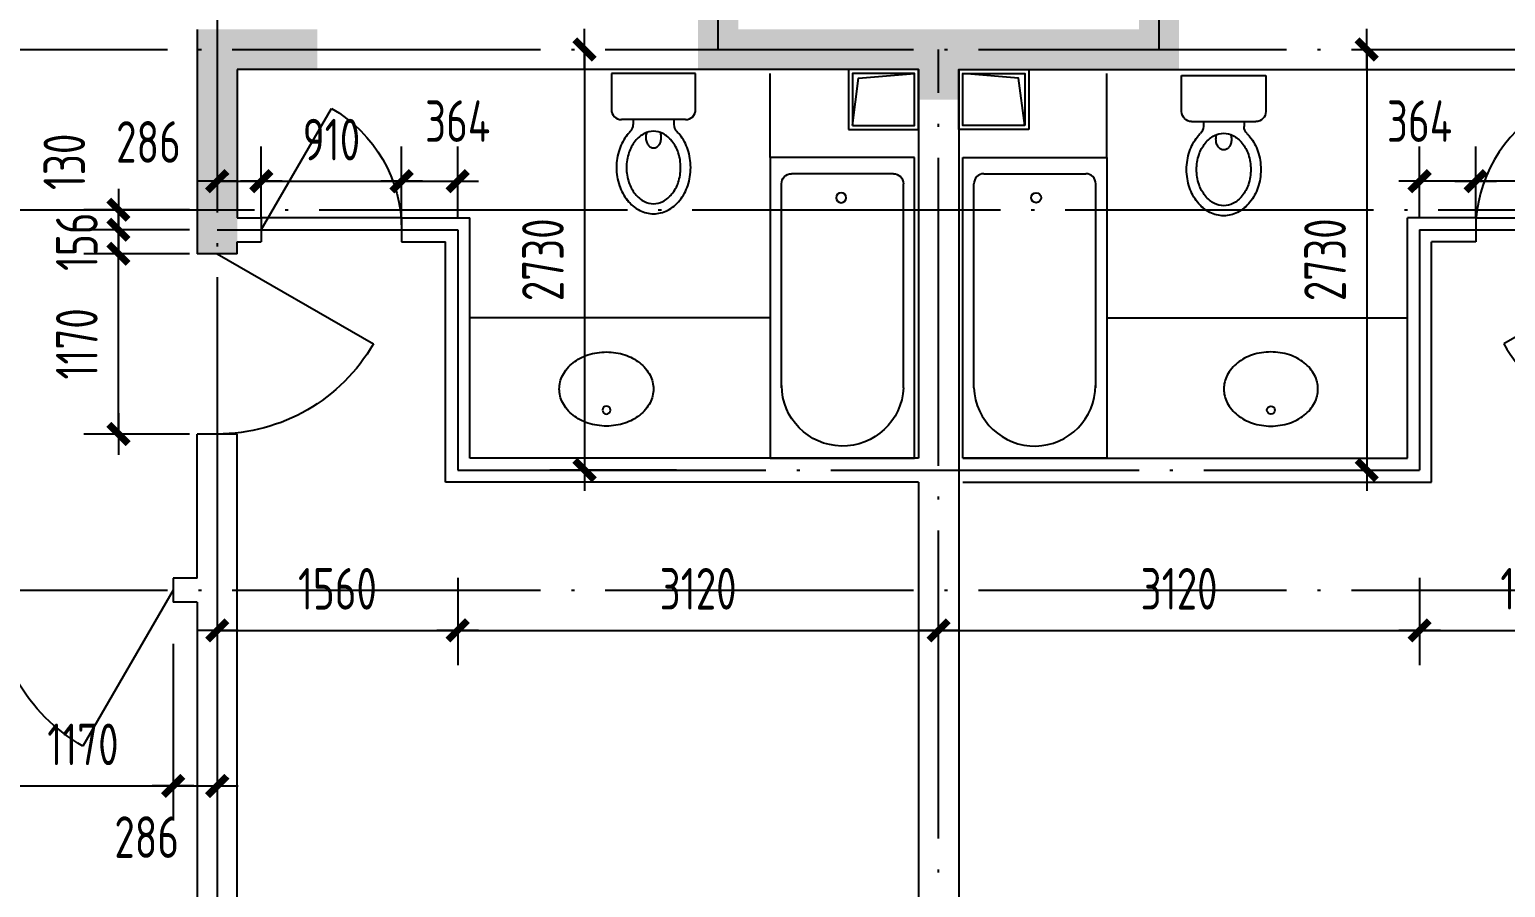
# Model space of a CAD drawing. Extents: x -726032 to 135930, y -151624 to 587044.
# Drawn here: x -564015 to -554440, y 553499 to 559069 of the extents above; entities that cross this region are included whole.
import ezdxf
from ezdxf.enums import TextEntityAlignment as Align

# ---------------------------------------------------------------- set-up
doc = ezdxf.new("R2010")
doc.units = 0
doc.header["$LTSCALE"] = 1000
doc.header["$MEASUREMENT"] = 0
doc.linetypes.add('DOTE', pattern=[2.42, 2, -0.2, 0.02, -0.2])
doc.layers.get('0').update_dxf_attribs({"linetype": 'CONTINUOUS'})
doc.layers.get('DEFPOINTS').update_dxf_attribs({"color": 1, "linetype": 'CONTINUOUS'})
for name, color, linetype in [('COLUMN', 170, 'CONTINUOUS'), ('DOTE', 8, 'DOTE'), ('GROUND', 45, 'CONTINUOUS'), ('LVTRY', 6, 'CONTINUOUS'), ('PUB_DIM', 245, 'CONTINUOUS'), ('WALL', 255, 'CONTINUOUS'), ('WINDOW', 155, 'CONTINUOUS'), ('WINDOW_TEXT', 7, 'CONTINUOUS')]:
    doc.layers.add(name, color=color, linetype=linetype)
doc.styles.add('DIM_FONT', font='isocp.shx', dxfattribs={"width": 0.8})
doc.styles.add('SIMPLEX', font='SIMPLEX.SHX')
doc.dimstyles.new('DIMA', dxfattribs={"dimtxt": 300, "dimasz": 1, "dimexe": 250, "dimexo": 300, "dimgap": 150, "dimtad": 1, "dimdec": 0, "dimzin": 0, "dimdsep": 46, "dimtxsty": 'DIM_FONT', "dimcen": 0.09, "dimse1": 1, "dimclrt": 142, "dimadec": 0, "dimazin": 0, "dimtfac": 1, "dimtdec": 0, "dimtix": 1, "dimtmove": 2, "dimatfit": 3, "dimfxl": 1, "dimtolj": 1, "dimtzin": 0, "dimarcsym": 0})
doc.dimstyles.new('DIMB', dxfattribs={"dimtxt": 300, "dimasz": 1, "dimexe": 250, "dimexo": 300, "dimgap": 150, "dimtad": 1, "dimdec": 0, "dimzin": 0, "dimdsep": 46, "dimtxsty": 'DIM_FONT', "dimcen": 0.09, "dimse2": 1, "dimclrt": 142, "dimadec": 0, "dimazin": 0, "dimtfac": 1, "dimtdec": 0, "dimtix": 1, "dimtmove": 2, "dimatfit": 3, "dimfxl": 1, "dimtolj": 1, "dimtzin": 0, "dimarcsym": 0})
doc.dimstyles.new('DIMN', dxfattribs={"dimtxt": 300, "dimasz": 1, "dimexe": 250, "dimexo": 300, "dimgap": 150, "dimtad": 1, "dimdec": 0, "dimzin": 0, "dimdsep": 46, "dimtxsty": 'DIM_FONT', "dimcen": 0.09, "dimclrt": 142, "dimadec": 0, "dimazin": 0, "dimtfac": 1, "dimtdec": 0, "dimtix": 1, "dimtmove": 2, "dimatfit": 3, "dimfxl": 1, "dimtolj": 1, "dimtzin": 0, "dimarcsym": 0})

# ---------------------------------------------------------------- blocks, each defined once
blk = doc.blocks.new('_DIMX')
blk.add_line((-150, 0), (150, 0))
at = {"const_width": 50}
blk.add_lwpolyline([(-70, -70), (70, 70)], dxfattribs=at)
blk = doc.blocks.new('*D496')
at = {"layer": 'DEFPOINTS', "color": 0, "transparency": 16777216}
for p in [(-553436.9, 556039.3), (-554996.9, 555779.3), (-553436.9, 555168.6)]:
    blk.add_point(p, dxfattribs=at)
at = {"layer": 'PUB_DIM', "color": 0, "lineweight": -2, "transparency": 16777216}
for p, q in [((-553436.9, 555769.3), (-553436.9, 554943.6)), ((-554996.9, 555509.3), (-554996.9, 554943.6)), ((-554996, 555168.6), (-553437.8, 555168.6))]:
    blk.add_line(p, q, dxfattribs=at)
at = {"layer": 'PUB_DIM', "color": 0, "lineweight": -2, "transparency": 16777216, "xscale": 0.9, "yscale": 0.9, "zscale": 0.9, "rotation": 180}
blk.add_blockref('_DIMX', (-554996.9, 555168.6), dxfattribs=at)
at = {"layer": 'PUB_DIM', "color": 0, "lineweight": -2, "transparency": 16777216, "xscale": 0.9, "yscale": 0.9, "zscale": 0.9}
blk.add_blockref('_DIMX', (-553436.9, 555168.6), dxfattribs=at)
at = {"layer": 'PUB_DIM', "color": 142, "transparency": 16777216, "insert": (-554216.9, 555438.6), "char_height": 270, "attachment_point": 5, "style": 'DIM_FONT'}
blk.add_mtext('\\A1;1560', dxfattribs=at)
blk = doc.blocks.new('*D1730')
at = {"layer": 'DEFPOINTS', "color": 0, "transparency": 16777216}
for p in [(-554632.9, 558084.7), (-554632.9, 557573.8), (-553722.9, 557573.8)]:
    blk.add_point(p, dxfattribs=at)
at = {"layer": 'PUB_DIM', "color": 0, "lineweight": -2, "transparency": 16777216}
for p, q in [((-554632.9, 557843.8), (-554632.9, 558309.7)), ((-553723.8, 558084.7), (-554632, 558084.7))]:
    blk.add_line(p, q, dxfattribs=at)
at = {"layer": 'PUB_DIM', "color": 0, "lineweight": -2, "transparency": 16777216, "xscale": 0.9, "yscale": 0.9, "zscale": 0.9, "rotation": 180}
blk.add_blockref('_DIMX', (-554632.9, 558084.7), dxfattribs=at)
at = {"layer": 'PUB_DIM', "color": 0, "lineweight": -2, "transparency": 16777216, "xscale": 0.9, "yscale": 0.9, "zscale": 0.9}
blk.add_blockref('_DIMX', (-553722.9, 558084.7), dxfattribs=at)
at = {"layer": 'PUB_DIM', "color": 142, "transparency": 16777216, "insert": (-554177.9, 558354.7), "char_height": 270, "attachment_point": 5, "style": 'DIM_FONT'}
blk.add_mtext('\\A1;910', dxfattribs=at)
blk = doc.blocks.new('*D1731')
at = {"layer": 'DEFPOINTS', "color": 0, "transparency": 16777216}
for p in [(-554996.9, 558084.7), (-554996.9, 557573.8), (-554632.9, 557573.8)]:
    blk.add_point(p, dxfattribs=at)
at = {"layer": 'PUB_DIM', "color": 0, "lineweight": -2, "transparency": 16777216}
for p, q in [((-554996.9, 557843.8), (-554996.9, 558309.7)), ((-554633.8, 558084.7), (-554996, 558084.7))]:
    blk.add_line(p, q, dxfattribs=at)
at = {"layer": 'PUB_DIM', "color": 0, "lineweight": -2, "transparency": 16777216, "xscale": 0.9, "yscale": 0.9, "zscale": 0.9, "rotation": 180}
blk.add_blockref('_DIMX', (-554996.9, 558084.7), dxfattribs=at)
at = {"layer": 'PUB_DIM', "color": 0, "lineweight": -2, "transparency": 16777216, "xscale": 0.9, "yscale": 0.9, "zscale": 0.9}
blk.add_blockref('_DIMX', (-554632.9, 558084.7), dxfattribs=at)
at = {"layer": 'PUB_DIM', "color": 142, "transparency": 16777216, "insert": (-554996.9, 558474.7), "char_height": 270, "attachment_point": 5, "style": 'DIM_FONT'}
blk.add_mtext('\\A1;364', dxfattribs=at)
blk = doc.blocks.new('_DBLK')
blk.add_line((-0.5, 0), (0, -0.866))
blk.add_arc((-0.5, 0), 1, 300, 0)
at = {"layer": 'WINDOW_TEXT', "style": 'SIMPLEX', "flags": 9}
blk.add_attdef('A', text='', height=1, dxfattribs=at).set_placement((0, 1.5), align=Align.MIDDLE)
blk = doc.blocks.new('_LV4')
blk.add_lwpolyline([(0, -520, 0.078966), (92.3, -505.3, 0.088152), (166.2, -465.8, 0.105269), (218.1, -403.4, 0.121685), (235, -335, 0.121685), (218.1, -266.6, 0.105269), (166.2, -204.2, 0.088152), (92.3, -164.7, 0.078966), (0, -150, 0.078966), (-92.3, -164.7, 0.088152), (-166.2, -204.2, 0.105269), (-218.1, -266.6, 0.121685), (-235, -335, 0.121685), (-218.1, -403.4, 0.105269), (-166.2, -465.8, 0.088152), (-92.3, -505.3, 0.078966)], format="xyb", close=True)
blk.add_circle((0, -230), 20)
blk = doc.blocks.new('*D2053')
at = {"layer": 'DEFPOINTS', "color": 0, "transparency": 16777216}
for p in [(-556206.9, 558939.5), (-556206.9, 556209.5), (-555339.9, 556209.5)]:
    blk.add_point(p, dxfattribs=at)
at = {"layer": 'PUB_DIM', "color": 0, "lineweight": -2, "transparency": 16777216}
for p, q in [((-555339.9, 558938.6), (-555339.9, 556210.4)), ((-555936.9, 556209.5), (-555114.9, 556209.5))]:
    blk.add_line(p, q, dxfattribs=at)
at = {"layer": 'PUB_DIM', "color": 0, "lineweight": -2, "transparency": 16777216, "xscale": 0.9, "yscale": 0.9, "zscale": 0.9}
for p, rotation in [((-555339.9, 558939.5), 90), ((-555339.9, 556209.5), 270)]:
    blk.add_blockref('_DIMX', p, dxfattribs=dict(at, rotation=rotation))
at = {"layer": 'PUB_DIM', "color": 142, "transparency": 16777216, "insert": (-555609.9, 557574.5), "char_height": 270, "attachment_point": 5, "rotation": 90, "style": 'DIM_FONT'}
blk.add_mtext('\\A1;2730', dxfattribs=at)
blk = doc.blocks.new('_LV29')
for p, q in [((-360, 0), (360, 0)), ((-360, -1500), (-360, 0)), ((360, 0), (360, -1500)), ((-304.2, -1149.3), (-304.1, -130)), ((-254.1, -80), (254.1, -80)), ((304.2, -1149.3), (304.1, -130)), ((360, -1500), (-360, -1500))]:
    blk.add_line(p, q)
blk.add_circle((6.2, -200), 25)
for centre, radius, start, end in [((-254.1, -130), 50, 90, 179.99558), ((254.1, -130), 50, 0.00442, 90), ((-0.7, -1136.2), 303.8, 182.45444, 359.74723)]:
    blk.add_arc(centre, radius, start, end)
blk = doc.blocks.new('*D839')
at = {"layer": 'DEFPOINTS', "color": 0, "transparency": 16777216}
for p in [(-562796.9, 556039.3), (-561236.9, 555779.3), (-561236.9, 555168.6)]:
    blk.add_point(p, dxfattribs=at)
at = {"layer": 'PUB_DIM', "color": 0, "lineweight": -2, "transparency": 16777216}
for p, q in [((-562796.9, 555769.3), (-562796.9, 554943.6)), ((-561236.9, 555509.3), (-561236.9, 554943.6)), ((-562796, 555168.6), (-561237.8, 555168.6))]:
    blk.add_line(p, q, dxfattribs=at)
at = {"layer": 'PUB_DIM', "color": 0, "lineweight": -2, "transparency": 16777216, "xscale": 0.9, "yscale": 0.9, "zscale": 0.9, "rotation": 180}
blk.add_blockref('_DIMX', (-562796.9, 555168.6), dxfattribs=at)
at = {"layer": 'PUB_DIM', "color": 0, "lineweight": -2, "transparency": 16777216, "xscale": 0.9, "yscale": 0.9, "zscale": 0.9}
blk.add_blockref('_DIMX', (-561236.9, 555168.6), dxfattribs=at)
at = {"layer": 'PUB_DIM', "color": 142, "transparency": 16777216, "insert": (-562016.9, 555438.6), "char_height": 270, "attachment_point": 5, "style": 'DIM_FONT'}
blk.add_mtext('\\A1;1560', dxfattribs=at)
blk = doc.blocks.new('*D2057')
at = {"layer": 'DEFPOINTS', "color": 0, "transparency": 16777216}
for p in [(-563082.9, 555351.5), (-562796.9, 555351.5), (-562796.9, 554158.6)]:
    blk.add_point(p, dxfattribs=at)
at = {"layer": 'PUB_DIM', "color": 0, "lineweight": -2, "transparency": 16777216}
for p, q in [((-562796.9, 555081.5), (-562796.9, 553933.6)), ((-563082, 554158.6), (-562797.8, 554158.6))]:
    blk.add_line(p, q, dxfattribs=at)
at = {"layer": 'PUB_DIM', "color": 0, "lineweight": -2, "transparency": 16777216, "xscale": 0.9, "yscale": 0.9, "zscale": 0.9, "rotation": 180}
blk.add_blockref('_DIMX', (-563082.9, 554158.6), dxfattribs=at)
at = {"layer": 'PUB_DIM', "color": 0, "lineweight": -2, "transparency": 16777216, "xscale": 0.9, "yscale": 0.9, "zscale": 0.9}
blk.add_blockref('_DIMX', (-562796.9, 554158.6), dxfattribs=at)
at = {"layer": 'PUB_DIM', "color": 142, "transparency": 16777216, "insert": (-563254.4, 553826.6), "char_height": 270, "attachment_point": 5, "style": 'DIM_FONT'}
blk.add_mtext('\\A1;286', dxfattribs=at)
blk = doc.blocks.new('*D2058')
at = {"layer": 'DEFPOINTS', "color": 0, "transparency": 16777216}
for p in [(-561600.8, 558084.7), (-562510.8, 557573.8), (-561600.8, 557573.8)]:
    blk.add_point(p, dxfattribs=at)
at = {"layer": 'PUB_DIM', "color": 0, "lineweight": -2, "transparency": 16777216}
for p, q in [((-561600.8, 557843.8), (-561600.8, 558309.7)), ((-562509.9, 558084.7), (-561601.7, 558084.7))]:
    blk.add_line(p, q, dxfattribs=at)
at = {"layer": 'PUB_DIM', "color": 0, "lineweight": -2, "transparency": 16777216, "xscale": 0.9, "yscale": 0.9, "zscale": 0.9, "rotation": 180}
blk.add_blockref('_DIMX', (-562510.8, 558084.7), dxfattribs=at)
at = {"layer": 'PUB_DIM', "color": 0, "lineweight": -2, "transparency": 16777216, "xscale": 0.9, "yscale": 0.9, "zscale": 0.9}
blk.add_blockref('_DIMX', (-561600.8, 558084.7), dxfattribs=at)
at = {"layer": 'PUB_DIM', "color": 142, "transparency": 16777216, "insert": (-562055.8, 558354.7), "char_height": 270, "attachment_point": 5, "style": 'DIM_FONT'}
blk.add_mtext('\\A1;910', dxfattribs=at)
blk = doc.blocks.new('*D2059')
at = {"layer": 'DEFPOINTS', "color": 0, "transparency": 16777216}
for p in [(-562510.8, 558084.7), (-562796.8, 557573.8), (-562510.8, 557573.8)]:
    blk.add_point(p, dxfattribs=at)
at = {"layer": 'PUB_DIM', "color": 0, "lineweight": -2, "transparency": 16777216}
for p, q in [((-562510.8, 557843.8), (-562510.8, 558309.7)), ((-562795.9, 558084.7), (-562511.7, 558084.7))]:
    blk.add_line(p, q, dxfattribs=at)
at = {"layer": 'PUB_DIM', "color": 0, "lineweight": -2, "transparency": 16777216, "xscale": 0.9, "yscale": 0.9, "zscale": 0.9, "rotation": 180}
blk.add_blockref('_DIMX', (-562796.8, 558084.7), dxfattribs=at)
at = {"layer": 'PUB_DIM', "color": 0, "lineweight": -2, "transparency": 16777216, "xscale": 0.9, "yscale": 0.9, "zscale": 0.9}
blk.add_blockref('_DIMX', (-562510.8, 558084.7), dxfattribs=at)
at = {"layer": 'PUB_DIM', "color": 142, "transparency": 16777216, "insert": (-563243.2, 558339.4), "char_height": 270, "attachment_point": 5, "style": 'DIM_FONT'}
blk.add_mtext('\\A1;286', dxfattribs=at)
blk = doc.blocks.new('*D2063')
at = {"layer": 'DEFPOINTS', "color": 0, "transparency": 16777216}
for p in [(-561236.8, 558084.7), (-561600.8, 557573.8), (-561236.8, 557573.8)]:
    blk.add_point(p, dxfattribs=at)
at = {"layer": 'PUB_DIM', "color": 0, "lineweight": -2, "transparency": 16777216}
for p, q in [((-561236.8, 557843.8), (-561236.8, 558309.7)), ((-561599.9, 558084.7), (-561237.7, 558084.7))]:
    blk.add_line(p, q, dxfattribs=at)
at = {"layer": 'PUB_DIM', "color": 0, "lineweight": -2, "transparency": 16777216, "xscale": 0.9, "yscale": 0.9, "zscale": 0.9, "rotation": 180}
blk.add_blockref('_DIMX', (-561600.8, 558084.7), dxfattribs=at)
at = {"layer": 'PUB_DIM', "color": 0, "lineweight": -2, "transparency": 16777216, "xscale": 0.9, "yscale": 0.9, "zscale": 0.9}
blk.add_blockref('_DIMX', (-561236.8, 558084.7), dxfattribs=at)
at = {"layer": 'PUB_DIM', "color": 142, "transparency": 16777216, "insert": (-561236.9, 558474.7), "char_height": 270, "attachment_point": 5, "style": 'DIM_FONT'}
blk.add_mtext('\\A1;364', dxfattribs=at)
blk = doc.blocks.new('*D3654')
at = {"layer": 'DEFPOINTS', "color": 0, "transparency": 16777216}
for p in [(-561236.9, 555779.3), (-558116.9, 555779.3), (-558116.9, 555168.6)]:
    blk.add_point(p, dxfattribs=at)
at = {"layer": 'PUB_DIM', "color": 0, "lineweight": -2, "transparency": 16777216}
for p, q in [((-561236.9, 555509.3), (-561236.9, 554943.6)), ((-561236, 555168.6), (-558117.8, 555168.6))]:
    blk.add_line(p, q, dxfattribs=at)
at = {"layer": 'PUB_DIM', "color": 0, "lineweight": -2, "transparency": 16777216, "xscale": 0.9, "yscale": 0.9, "zscale": 0.9, "rotation": 180}
blk.add_blockref('_DIMX', (-561236.9, 555168.6), dxfattribs=at)
at = {"layer": 'PUB_DIM', "color": 0, "lineweight": -2, "transparency": 16777216, "xscale": 0.9, "yscale": 0.9, "zscale": 0.9}
blk.add_blockref('_DIMX', (-558116.9, 555168.6), dxfattribs=at)
at = {"layer": 'PUB_DIM', "color": 142, "transparency": 16777216, "insert": (-559676.9, 555438.6), "char_height": 270, "attachment_point": 5, "style": 'DIM_FONT'}
blk.add_mtext('\\A1;3120', dxfattribs=at)
blk = doc.blocks.new('_LV5')
for p, q in [((210.1, 0), (-210.1, 0)), ((-210.1, 0), (-210.1, -180)), ((210.1, -180), (210.1, 0)), ((160.1, -230), (-160.1, -230)), ((-101.4, -230), (-101.4, -254.3)), ((101.4, -230), (101.4, -254.1))]:
    blk.add_line(p, q)
blk.add_lwpolyline([(-135.1, -469.4, 0.080312), (-123, -544.2, 0.089014), (-91.8, -601.5, 0.104918), (-45.6, -639.3, 0.119812), (0.1, -650.4, 0.119812), (45.8, -639.3, 0.104918), (92, -601.5, 0.089014), (123.2, -544.2, 0.080312), (135.3, -469.4, 0.080312), (123.2, -394.6, 0.089014), (92, -337.3, 0.104918), (45.8, -299.5, 0.119812), (0.1, -288.4, 0.119812), (-45.6, -299.5, 0.104918), (-91.8, -337.3, 0.089014), (-123, -394.6, 0.080312)], format="xyb", close=True)
for points in [[(-38.7, -318.5, 0.073567), (-35.6, -339.5, 0.084454), (-27.4, -356, 0.10642), (-14.1, -367.8, 0.129709), (0, -371.5, 0.129709), (14.1, -367.8, 0.10642), (27.4, -356, 0.084454), (35.6, -339.5, 0.073567), (38.7, -318.5, 0.073567), (35.6, -297.5, 0.014016), (34.7, -294.6, 0.10642)], [(-34.7, -294.7, 0.013578), (-35.6, -297.5, 0.073567), (-38.7, -318.5, 0.073567)]]:
    blk.add_lwpolyline(points, format="xyb")
for centre, radius, start, end in [((-160.1, -180), 50, 180, 270), ((160.1, -180), 50, 270, 0), ((20.4, -427.3), 193.8, 134.81437, 141.28635), ((-151.4, -254.3), 50, 314.81437, 0), ((151.4, -254.1), 50, 180, 225.25549), ((-20.2, -427.3), 193.8, 38.71365, 45.25549), ((52.2, -452.8), 234.6, 141.28635, 161.63333), ((-52, -452.8), 234.6, 18.36667, 38.71365), ((102.3, -469.4), 287.4, 161.63333, 180), ((-102.1, -469.4), 287.4, 0, 18.36667), ((102.3, -469.4), 287.4, 180, 198.36667), ((-102.1, -469.4), 287.4, 341.63333, 0), ((52.2, -486), 234.6, 198.36667, 218.71365), ((-52, -486), 234.6, 321.28635, 341.63333), ((20.4, -511.6), 193.8, 218.71365, 242.67141), ((-20.2, -511.6), 193.8, 297.32859, 321.28635), ((0.1, -550.8), 149.6, 242.67141, 270), ((0.1, -550.8), 149.6, 270, 297.32859)]:
    blk.add_arc(centre, radius, start, end)
blk = doc.blocks.new('*D2064')
at = {"layer": 'DEFPOINTS', "color": 0, "transparency": 16777216}
for p in [(-559546.9, 558939.5), (-560413.9, 556209.5), (-559546.9, 556209.5)]:
    blk.add_point(p, dxfattribs=at)
at = {"layer": 'PUB_DIM', "color": 0, "lineweight": -2, "transparency": 16777216}
for p, q in [((-560413.9, 558938.6), (-560413.9, 556210.4)), ((-559816.9, 556209.5), (-560638.9, 556209.5))]:
    blk.add_line(p, q, dxfattribs=at)
at = {"layer": 'PUB_DIM', "color": 0, "lineweight": -2, "transparency": 16777216, "xscale": 0.9, "yscale": 0.9, "zscale": 0.9}
for p, rotation in [((-560413.9, 558939.5), 90), ((-560413.9, 556209.5), 270)]:
    blk.add_blockref('_DIMX', p, dxfattribs=dict(at, rotation=rotation))
at = {"layer": 'PUB_DIM', "color": 142, "transparency": 16777216, "insert": (-560683.9, 557574.5), "char_height": 270, "attachment_point": 5, "rotation": 90, "style": 'DIM_FONT'}
blk.add_mtext('\\A1;2730', dxfattribs=at)
blk = doc.blocks.new('*D2070')
at = {"layer": 'DEFPOINTS', "color": 0, "transparency": 16777216}
for p in [(-564252.9, 555351.5), (-563082.9, 555351.5), (-563082.9, 554158.6)]:
    blk.add_point(p, dxfattribs=at)
at = {"layer": 'PUB_DIM', "color": 0, "lineweight": -2, "transparency": 16777216}
for p, q in [((-563082.9, 555081.5), (-563082.9, 553933.6)), ((-564252, 554158.6), (-563083.8, 554158.6))]:
    blk.add_line(p, q, dxfattribs=at)
at = {"layer": 'PUB_DIM', "color": 0, "lineweight": -2, "transparency": 16777216, "xscale": 0.9, "yscale": 0.9, "zscale": 0.9, "rotation": 180}
blk.add_blockref('_DIMX', (-564252.9, 554158.6), dxfattribs=at)
at = {"layer": 'PUB_DIM', "color": 0, "lineweight": -2, "transparency": 16777216, "xscale": 0.9, "yscale": 0.9, "zscale": 0.9}
blk.add_blockref('_DIMX', (-563082.9, 554158.6), dxfattribs=at)
at = {"layer": 'PUB_DIM', "color": 142, "transparency": 16777216, "insert": (-563667.9, 554428.6), "char_height": 270, "attachment_point": 5, "style": 'DIM_FONT'}
blk.add_mtext('\\A1;1170', dxfattribs=at)
blk = doc.blocks.new('*D840')
at = {"layer": 'DEFPOINTS', "color": 0, "transparency": 16777216}
for p in [(-563437.7, 557613.5), (-562707.5, 557613.5), (-562707.5, 556443.5)]:
    blk.add_point(p, dxfattribs=at)
at = {"layer": 'PUB_DIM', "color": 0, "lineweight": -2, "transparency": 16777216}
for p, q in [((-562977.5, 557613.5), (-563662.7, 557613.5)), ((-563437.7, 556444.4), (-563437.7, 557612.6)), ((-562977.5, 556443.5), (-563662.7, 556443.5))]:
    blk.add_line(p, q, dxfattribs=at)
at = {"layer": 'PUB_DIM', "color": 0, "lineweight": -2, "transparency": 16777216, "xscale": 0.9, "yscale": 0.9, "zscale": 0.9}
for p, rotation in [((-563437.7, 557613.5), 90), ((-563437.7, 556443.5), 270)]:
    blk.add_blockref('_DIMX', p, dxfattribs=dict(at, rotation=rotation))
at = {"layer": 'PUB_DIM', "color": 142, "transparency": 16777216, "insert": (-563707.7, 557028.5), "char_height": 270, "attachment_point": 5, "rotation": 90, "style": 'DIM_FONT'}
blk.add_mtext('\\A1;1170', dxfattribs=at)
blk = doc.blocks.new('*D841')
at = {"layer": 'DEFPOINTS', "color": 0, "transparency": 16777216}
for p in [(-563437.7, 557899.5), (-562707.5, 557899.5), (-562707.5, 557769.5)]:
    blk.add_point(p, dxfattribs=at)
at = {"layer": 'PUB_DIM', "color": 0, "lineweight": -2, "transparency": 16777216}
for p, q in [((-562977.5, 557899.5), (-563662.7, 557899.5)), ((-563437.7, 557900.4), (-563437.7, 557901.3)), ((-563437.7, 557769.5), (-563437.7, 557899.5)), ((-562977.5, 557769.5), (-563662.7, 557769.5)), ((-563437.7, 557768.6), (-563437.7, 557767.7))]:
    blk.add_line(p, q, dxfattribs=at)
at = {"layer": 'PUB_DIM', "color": 0, "lineweight": -2, "transparency": 16777216, "xscale": 0.9, "yscale": 0.9, "zscale": 0.9}
for p, rotation in [((-563437.7, 557899.5), 270), ((-563437.7, 557769.5), 90)]:
    blk.add_blockref('_DIMX', p, dxfattribs=dict(at, rotation=rotation))
at = {"layer": 'PUB_DIM', "color": 142, "transparency": 16777216, "insert": (-563788.7, 558210.3), "char_height": 270, "attachment_point": 5, "rotation": 90, "style": 'DIM_FONT'}
blk.add_mtext('\\A1;130', dxfattribs=at)
blk = doc.blocks.new('*D2071')
at = {"layer": 'DEFPOINTS', "color": 0, "transparency": 16777216}
for p in [(-563437.7, 557769.5), (-562707.5, 557769.5), (-562707.5, 557613.5)]:
    blk.add_point(p, dxfattribs=at)
at = {"layer": 'PUB_DIM', "color": 0, "lineweight": -2, "transparency": 16777216}
for p, q in [((-562977.5, 557769.5), (-563662.7, 557769.5)), ((-563437.7, 557770.4), (-563437.7, 557771.3)), ((-563437.7, 557613.5), (-563437.7, 557769.5)), ((-563437.7, 557612.6), (-563437.7, 557611.7))]:
    blk.add_line(p, q, dxfattribs=at)
at = {"layer": 'PUB_DIM', "color": 0, "lineweight": -2, "transparency": 16777216, "xscale": 0.9, "yscale": 0.9, "zscale": 0.9}
for p, rotation in [((-563437.7, 557769.5), 270), ((-563437.7, 557613.5), 90)]:
    blk.add_blockref('_DIMX', p, dxfattribs=dict(at, rotation=rotation))
at = {"layer": 'PUB_DIM', "color": 142, "transparency": 16777216, "insert": (-563707.7, 557691.5), "char_height": 270, "attachment_point": 5, "rotation": 90, "style": 'DIM_FONT'}
blk.add_mtext('\\A1;156', dxfattribs=at)
blk = doc.blocks.new('*D2076')
at = {"layer": 'DEFPOINTS', "color": 0, "transparency": 16777216}
for p in [(-558116.9, 555779.3), (-554996.9, 555779.3), (-554996.9, 555168.6)]:
    blk.add_point(p, dxfattribs=at)
at = {"layer": 'PUB_DIM', "color": 0, "lineweight": -2, "transparency": 16777216}
for p, q in [((-554996.9, 555509.3), (-554996.9, 554943.6)), ((-558116, 555168.6), (-554997.8, 555168.6))]:
    blk.add_line(p, q, dxfattribs=at)
at = {"layer": 'PUB_DIM', "color": 0, "lineweight": -2, "transparency": 16777216, "xscale": 0.9, "yscale": 0.9, "zscale": 0.9, "rotation": 180}
blk.add_blockref('_DIMX', (-558116.9, 555168.6), dxfattribs=at)
at = {"layer": 'PUB_DIM', "color": 0, "lineweight": -2, "transparency": 16777216, "xscale": 0.9, "yscale": 0.9, "zscale": 0.9}
blk.add_blockref('_DIMX', (-554996.9, 555168.6), dxfattribs=at)
at = {"layer": 'PUB_DIM', "color": 142, "transparency": 16777216, "insert": (-556556.9, 555438.6), "char_height": 270, "attachment_point": 5, "style": 'DIM_FONT'}
blk.add_mtext('\\A1;3120', dxfattribs=at)

msp = doc.modelspace()

# ---------------------------------------------------------------- linework, layer by layer
at = {"layer": 'COLUMN'}
for points in [[(-559676.9, 558809.5), (-559676.9, 562059.5), (-559416.9, 559069.5), (-559416.9, 561799.5)], [(-556556.9, 558809.5), (-556556.9, 562059.5), (-556816.9, 559069.5), (-556816.9, 561799.5)], [(-562926.9, 559069.5), (-562146.9, 559069.5), (-562666.9, 558809.5), (-562146.9, 558809.5)], [(-562926.9, 557613.5), (-562926.9, 559069.5), (-562666.9, 557613.5), (-562666.9, 558809.5)], [(-559676.9, 558809.5), (-559416.9, 559069.5), (-556556.9, 558809.5), (-556816.9, 559069.5)], [(-558246.9, 558809.5), (-558246.9, 558614.5), (-557986.9, 558809.5), (-557986.9, 558614.5)]]:
    msp.add_solid(points, dxfattribs=at)
at = {"layer": 'DOTE'}
for p, q in [((-562796.9, 574401.4), (-562796.9, 546557.4)), ((-559546.9, 558939.5), (-559546.9, 561929.5)), ((-556686.9, 558939.5), (-556686.9, 561929.5)), ((-615939.2, 558939.5), (-546307.4, 558939.5)), ((-558116.9, 546557.4), (-558116.9, 558939.5)), ((-615375.6, 557899.5), (-546307.4, 557899.5)), ((-562796.9, 557769.5), (-561236.9, 557769.5)), ((-561236.9, 557769.5), (-561236.9, 556209.5)), ((-554996.9, 557769.5), (-553436.9, 557769.5)), ((-554996.9, 557769.5), (-554996.9, 556209.5)), ((-561236.9, 556209.5), (-554996.9, 556209.5)), ((-615939.2, 555429.5), (-546307.4, 555429.5))]:
    msp.add_line(p, q, dxfattribs=at)
at = {"layer": 'GROUND'}
for p, q in [((-561600.9, 557847.5), (-562510.9, 557847.5)), ((-554632.9, 557847.5), (-553722.9, 557847.5))]:
    msp.add_line(p, q, dxfattribs=at)
at = {"layer": 'LVTRY'}
for p, q in [((-559208.9, 558237.5), (-559208.9, 558783.5)), ((-557024.9, 558237.5), (-557024.9, 558783.5)), ((-559204.5, 557197.5), (-561158.9, 557197.5)), ((-557024.9, 557197.5), (-555074.9, 557197.5))]:
    msp.add_line(p, q, dxfattribs=at)
for points in [[(-558701.9, 558419.5), (-558246.9, 558419.5), (-558246.9, 558809.5), (-558701.9, 558809.5)], [(-557531.9, 558419.5), (-557986.9, 558419.5), (-557986.9, 558809.5), (-557531.9, 558809.5)], [(-558675.9, 558445.5), (-558272.9, 558445.5), (-558272.9, 558783.5), (-558675.9, 558783.5)], [(-557557.9, 558445.5), (-557960.9, 558445.5), (-557960.9, 558783.5), (-557557.9, 558783.5)]]:
    msp.add_lwpolyline(points, close=True, dxfattribs=at)
for points in [[(-558675.9, 558445.5), (-558635.8, 558753.2), (-558272.9, 558783.5)], [(-557557.9, 558445.5), (-557597.9, 558753.2), (-557960.9, 558783.5)]]:
    msp.add_lwpolyline(points, dxfattribs=at)
at = {"layer": 'WALL'}
for p, q in [((-562926.9, 559069.5), (-562926.9, 557613.5)), ((-562666.9, 558809.5), (-562666.9, 557847.5)), ((-558246.9, 558809.5), (-562666.9, 558809.5)), ((-558246.9, 558809.5), (-558246.9, 556287.5)), ((-557986.9, 558809.5), (-553566.9, 558809.5)), ((-557986.9, 558809.5), (-557986.9, 550255.5)), ((-562666.9, 557847.5), (-562510.9, 557847.5)), ((-562510.9, 557847.5), (-562510.9, 557691.5)), ((-561600.9, 557847.5), (-561600.9, 557691.5)), ((-561600.9, 557847.5), (-561158.9, 557847.5)), ((-561158.9, 556287.5), (-561158.9, 557847.5)), ((-555074.9, 556287.5), (-555074.9, 557847.5)), ((-554632.9, 557847.5), (-555074.9, 557847.5)), ((-554632.9, 557847.5), (-554632.9, 557691.5)), ((-562666.9, 557691.5), (-562510.9, 557691.5)), ((-562666.9, 557613.5), (-562666.9, 557691.5)), ((-561600.9, 557691.5), (-561314.9, 557691.5)), ((-561314.9, 556131.5), (-561314.9, 557691.5)), ((-554918.9, 556131.5), (-554918.9, 557691.5)), ((-554632.9, 557691.5), (-554918.9, 557691.5)), ((-562666.9, 557613.5), (-562926.9, 557613.5)), ((-562926.9, 555507.5), (-562926.9, 556443.5)), ((-562666.9, 556443.5), (-562926.9, 556443.5)), ((-562666.9, 550255.5), (-562666.9, 556443.5)), ((-558246.9, 556287.5), (-561158.9, 556287.5)), ((-557960.9, 556287.5), (-555074.9, 556287.5)), ((-558246.9, 556131.5), (-561314.9, 556131.5)), ((-558246.9, 556131.5), (-558246.9, 550255.5)), ((-557960.9, 556131.5), (-554918.9, 556131.5)), ((-563082.9, 555507.5), (-563082.9, 555351.5)), ((-562926.9, 555507.5), (-563082.9, 555507.5)), ((-562926.9, 555351.5), (-563082.9, 555351.5)), ((-562926.9, 555351.5), (-562926.9, 550255.5))]:
    msp.add_line(p, q, dxfattribs=at)

# ---------------------------------------------------------------- block references
at = {"layer": 'LVTRY'}
for name, p, xscale, yscale, zscale in [('_LV5', (-559966.3, 558783.5), 1.299999999999272, 1.299999999999272, 1.299999999999272), ('_LV5', (-556267.4, 558770.7), -1.299999999999272, 1.30000000000291, 1.3), ('_LV29', (-558740.9, 558237.5), -1.299999999999272, 1.30000000000291, 1.3), ('_LV29', (-557492.9, 558237.5), 1.299999999999272, 1.299999999999272, 1.299999999999272)]:
    msp.add_blockref(name, p, dxfattribs=dict(at, xscale=xscale, yscale=yscale, zscale=zscale))
at = {"layer": 'LVTRY', "rotation": 180}
for p, xscale, yscale, zscale in [((-560272.3, 556300.1), -1.299999999999272, 1.30000000000291, 1.3), ((-555961.4, 556300.1), 1.299999999999272, 1.299999999999272, 1.299999999999272)]:
    msp.add_blockref('_LV4', p, dxfattribs=dict(at, xscale=xscale, yscale=yscale, zscale=zscale))
at = {"layer": 'WINDOW', "yscale": -910, "zscale": 910}
for p, xscale in [((-562055.9, 557769.5), 910), ((-554177.9, 557769.5), -910)]:
    msp.add_blockref('_DBLK', p, dxfattribs=dict(at, xscale=xscale))
at = {"layer": 'WINDOW', "yscale": -1170, "zscale": 1170}
for p, xscale, rotation in [((-562796.9, 557028.5), 1170, 270), ((-553436.9, 557028.5), -1170, 90), ((-563667.9, 555429.5), 1170, 180)]:
    msp.add_blockref('_DBLK', p, dxfattribs=dict(at, xscale=xscale, rotation=rotation))

# ---------------------------------------------------------------- dimensions: what is measured, and where the dimension line sits
at = {"layer": 'PUB_DIM'}
for base, p1, p2, angle, picture, middle in [((-560413.9, 556209.5), (-559546.9, 558939.5), (-559546.9, 556209.5), 90, '*D2064', (-560683.9, 557574.5)), ((-555339.9, 556209.5), (-556206.9, 558939.5), (-556206.9, 556209.5), 270, '*D2053', (-555609.9, 557574.5))]:
    dim = msp.add_linear_dim(base=base, p1=p1, p2=p2, angle=angle, dimstyle='DIMA', override={"dimscale": 0.9, "dimblk1": '_DIMX', "dimblk2": '_DIMX', "dimsah": 1}, dxfattribs=at)
    dim.commit()
    dim.dimension.update_dxf_attribs({"geometry": picture, "text_midpoint": middle})
for base, p1, p2, angle, dimstyle, picture, middle in [((-561236.8, 558084.7), (-561600.8, 557573.8), (-561236.8, 557573.8), 0, 'DIMA', '*D2063', (-561236.9, 558474.7)), ((-554996.9, 558084.7), (-554632.9, 557573.8), (-554996.9, 557573.8), 180, 'DIMA', '*D1731', (-554996.9, 558474.7)), ((-563437.7, 557899.5), (-562707.5, 557769.5), (-562707.5, 557899.5), 90, 'DIMN', '*D841', (-563788.7, 558210.3)), ((-562510.8, 558084.7), (-562796.8, 557573.8), (-562510.8, 557573.8), 0, 'DIMA', '*D2059', (-563243.2, 558339.4)), ((-562796.9, 554158.6), (-563082.9, 555351.5), (-562796.9, 555351.5), 0, 'DIMA', '*D2057', (-563254.4, 553826.6))]:
    dim = msp.add_linear_dim(base=base, p1=p1, p2=p2, angle=angle, dimstyle=dimstyle, override={"dimscale": 0.9, "dimblk1": '_DIMX', "dimblk2": '_DIMX', "dimsah": 1}, dxfattribs=at)
    dim.commit()
    dim.dimension.update_dxf_attribs({"geometry": picture, "text_midpoint": middle, "dimtype": 161})
for p1, p2, distance, dimstyle, picture, middle in [((-562510.8, 557573.8), (-561600.8, 557573.8), 510.9, 'DIMA', '*D2058', (-562055.8, 558354.7)), ((-553722.9, 557573.8), (-554632.9, 557573.8), -510.9, 'DIMA', '*D1730', (-554177.9, 558354.7)), ((-562707.5, 557613.5), (-562707.5, 557769.5), 730.2, 'DIMA', '*D2071', (-563707.7, 557691.5)), ((-562707.5, 556443.5), (-562707.5, 557613.5), 730.2, 'DIMN', '*D840', (-563707.7, 557028.5)), ((-564252.9, 555351.5), (-563082.9, 555351.5), -1192.9, 'DIMA', '*D2070', (-563667.9, 554428.6))]:
    dim = msp.add_aligned_dim(p1=p1, p2=p2, distance=distance, dimstyle=dimstyle, override={"dimscale": 0.9, "dimblk1": '_DIMX', "dimblk2": '_DIMX', "dimsah": 1}, dxfattribs=at)
    dim.commit()
    dim.dimension.update_dxf_attribs({"geometry": picture, "text_midpoint": middle})
for base, p1, p2, dimstyle, picture, middle in [((-561236.9, 555168.6), (-562796.9, 556039.3), (-561236.9, 555779.3), 'DIMN', '*D839', (-562016.9, 555438.6)), ((-553436.9, 555168.6), (-554996.9, 555779.3), (-553436.9, 556039.3), 'DIMN', '*D496', (-554216.9, 555438.6)), ((-558116.9, 555168.6), (-561236.9, 555779.3), (-558116.9, 555779.3), 'DIMB', '*D3654', (-559676.9, 555438.6)), ((-554996.9, 555168.6), (-558116.9, 555779.3), (-554996.9, 555779.3), 'DIMA', '*D2076', (-556556.9, 555438.6))]:
    dim = msp.add_linear_dim(base=base, p1=p1, p2=p2, dimstyle=dimstyle, override={"dimscale": 0.9, "dimblk1": '_DIMX', "dimblk2": '_DIMX', "dimsah": 1}, dxfattribs=at)
    dim.commit()
    dim.dimension.update_dxf_attribs({"geometry": picture, "text_midpoint": middle})

doc.saveas('drawing.dxf')
